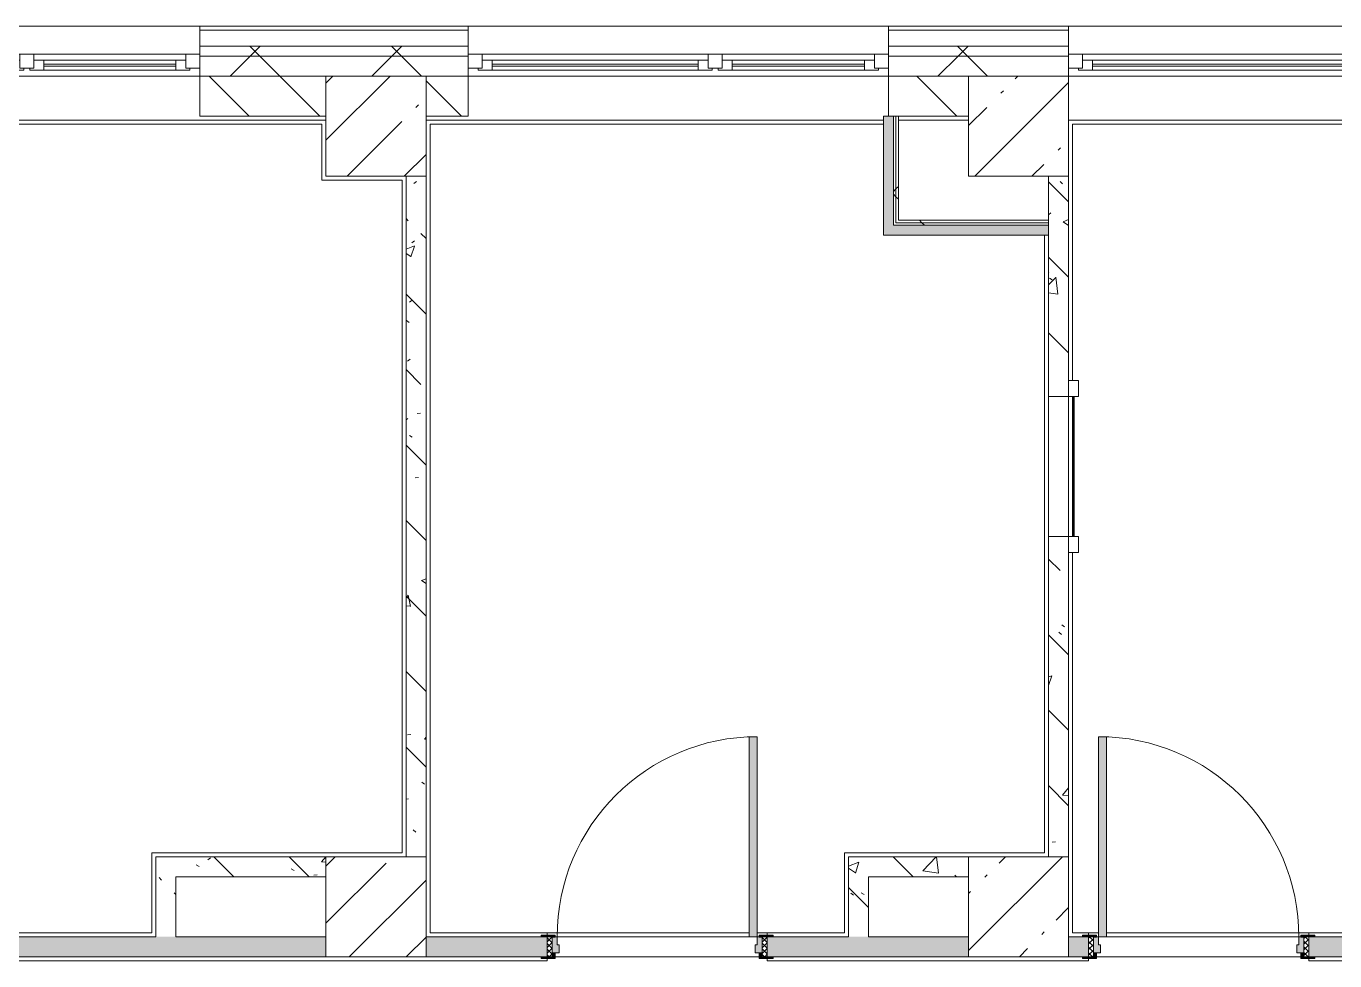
# Model space of a CAD drawing. Header units: millimetres. Extents: x -4060 to 187734, y -8553 to 29000.
# Drawn here: x 132766 to 139304, y 22680 to 27350 of the extents above; entities that cross this region are included whole.
import ezdxf

# ---------------------------------------------------------------- set-up
doc = ezdxf.new("R2010")
doc.units = ezdxf.units.MM
for name, color, linetype, lineweight, true_color in [('A-DOOR-2', 7, 'Continuous', 5, 0xaaaaaa), ('A-DOOR-3', 7, 'Continuous', 5, 0xe2e2e2), ('A-DOOR-FRAM-2', 7, 'Continuous', 5, 0xe2e2e2), ('A-DOOR-FRAM-3', 7, 'Continuous', 5, 0xaaaaaa), ('A-FLOR-1', 7, 'Continuous', 5, 0xaaaaaa), ('I-WALL-21', 7, 'Continuous', 9, 0xe7e7e7), ('I-WALL-24', 7, 'Continuous', 5, 0x787878)]:
    doc.layers.add(name, color=color, linetype=linetype, lineweight=lineweight, true_color=true_color)
for name, color, linetype, lineweight in [('A-GLAZ-2', 7, 'Continuous', 5), ('A-WALL', 7, 'Continuous', 9), ('A-WALL-9', 7, 'Continuous', 5), ('I-WALL-22', 7, 'Continuous', 5), ('S-COLS-2', 7, 'Continuous', 5)]:
    doc.layers.add(name, color=color, linetype=linetype, lineweight=lineweight)
pattern_1 = [(45, (60723.74, 0), (-285.1231, 285.1231), []), (45, (61008.87, 0), (-285.1231, 285.1231), [504.031, -100.806, 16.764, -84.042])]
pattern_2 = [(135, (60723.74, 0), (-377.1708, -377.1708), [533.4, -88.9, 17.78, -88.9]), (135, (60723.74, 376.94), (-377.1708, -377.1708), []), (50, (60723.74, 0), (637.6445, -55.7866), [66.675, -733.425]), (355, (60723.74, 0), (-123.3494, 668.699), [53.34, -586.74]), (100.451, (60776.9, -4.65), (514.299, 612.908), [56.665, -623.315]), (46.184, (60723.74, 177.8), (948.7764, -147.15), [100.012, -1100.137]), (96.636, (60802.8, 165.5), (830.909, 865.997), [84.998, -934.973]), (351.184, (60723.7, 177.8), (830.918, 865.988), [80.01, -880.11]), (21, (60812.64, 133.35), (530.6506, -357.9283), [66.675, -733.425]), (326, (60812.64, 133.35), (216.308, 644.6585), [53.34, -586.74]), (71.451, (60856.86, 103.5), (746.9596, 286.7243), [56.665, -623.315]), (37.5, (60723.74, 0), (10.81053, 295.9426), [16.764, -562.864, 16.764, -578.866, -588.962]), (37.5, (60723.74, 0), (10.81053, 295.9426), [-1175.258, 16.764, -572.198]), (7.5, (60723.74, 0), (233.8692, 350.6318), [16.764, -322.834, 16.764, -549.529, -224.472]), (7.5, (60723.74, 0), (233.8692, 350.6318), [-905.891, 16.764, -207.708]), (327.5, (60525.5, 0), (474.5678, -20.0513), [16.764, -205.486, 16.764, -676.656, -920.115]), (327.5, (60525.5, 0), (474.5678, -20.0513), [-915.67, 16.764, -903.351]), (317.5, (60436.6, 0), (518.4522, 88.9934), [16.764, -272.161, 16.764, -443.738, -653.415]), (317.5, (60436.6, 0), (518.4522, 88.9934), [-749.427, 16.764, -636.651])]
pattern_3 = [(135, (1751.41, 114.685), (-14.14214, -14.14214), []), (225, (1751.41, 114.685), (14.14214, -14.14214), [])]
pattern_4 = [(45, (-371.384, 114.685), (-14.1421, 14.1421), []), (135, (-371.384, 114.685), (-14.1421, -14.1421), [])]
pattern_5 = [(45, (60723.74, 0), (-353.5534, 353.5534), []), (135, (60723.74, 0), (-353.5534, -353.5534), [])]
pattern_6 = [(45, (60723.74, 0), (-530.33, 530.33), []), (135, (60723.74, 0), (-530.33, -530.33), [])]

# ---------------------------------------------------------------- blocks, each defined once
blk = doc.blocks.new('110_Дверь_СКБ_1Ст_Внутренняя1 - Д-11п 1100x2100h_кладовые _все__ коридор _между помещениями блока столовой__ моечные _все_ 2-32102277-1_5_1_птичка')
at = {"layer": 'A-DOOR-2'}
h = blk.add_hatch(dxfattribs=at)
h.set_pattern_fill('FP_150', color=256, style=0, pattern_type=2)
h.set_pattern_definition(pattern_3)
h.paths.add_polyline_path([(537.5, -50), (562.5, -50), (562.5, 50), (537.5, 50)])
at = {"layer": 'A-DOOR-3'}
h = blk.add_hatch(color=256, dxfattribs=at)
h.paths.add_polyline_path([(-477.5, -30), (-477.5, 10), (-487.5, 10), (-487.5, 50), (-512.5, 50), (-512.5, -30), (-487.5, -30)])
h.paths.add_polyline_path([(537.5, -30), (537.5, 50), (512.5, 50), (512.5, 10), (502.5, 10), (502.5, -30), (512.5, -30)])
at = {"layer": 'A-DOOR-FRAM-2'}
for points in [[(-447.5, 50), (-447.5, 1050), (-487.5, 1050), (-487.5, 50)], [(-567.5, 50), (-497.5, 50), (-497.5, 58), (-567.5, 58)], [(562.5, 50), (592.5, 50), (592.5, 58), (522.5, 58), (522.5, 50), (542.6, 50)], [(-567.5, -58), (-497.5, -58), (-497.5, -50), (-567.5, -50)], [(-497.5, -50), (-497.5, -30), (-512.5, -30), (-512.5, -50)], [(537.5, -50), (537.5, -30), (522.5, -30), (522.5, -50)], [(560.5, -58), (592.5, -58), (592.5, -50), (522.5, -51.4), (522.5, -58)]]:
    blk.add_hatch(color=256, dxfattribs=at).paths.add_polyline_path(points)
at = {"layer": 'A-DOOR-FRAM-3'}
h = blk.add_hatch(dxfattribs=at)
h.set_pattern_fill('FP_151', color=256, style=0, pattern_type=2)
h.set_pattern_definition(pattern_4)
h.paths.add_polyline_path([(-537.5, -50), (-512.5, -50), (-512.5, 50), (-537.5, 50)])
at = {"layer": 'A-DOOR-2'}
for p, q in [((-487.5, 1050), (-487.5, 50)), ((-447.5, 1050), (-487.5, 1050)), ((-447.5, 50), (-447.5, 1050)), ((-487.5, 50), (-447.5, 50))]:
    blk.add_line(p, q, dxfattribs=at)
blk.add_arc((-487.5, 50), 1000, 360, 90, dxfattribs=at)
at = {"layer": 'A-DOOR-FRAM-3'}
for p, q in [((-497.5, 58), (-567.5, 58)), ((-567.5, 58), (-567.5, 50)), ((-567.5, 50), (-497.5, 50)), ((-512.5, 50), (-537.5, 50)), ((-537.5, 50), (-537.5, -50)), ((-487.5, 50), (-512.5, 50)), ((-512.5, 50), (-512.5, -30)), ((-512.5, -50), (-512.5, 50)), ((-497.5, 50), (-512.5, 50)), ((-512.5, 50), (-512.5, 49)), ((-512.5, 49), (-497.5, 49)), ((-497.5, 50), (-497.5, 58)), ((-497.5, 49), (-497.5, 50)), ((-487.5, 10), (-487.5, 50)), ((-477.5, 10), (-487.5, 10)), ((-477.5, -30), (-477.5, 10)), ((512.5, 10), (502.5, 10)), ((502.5, 10), (502.5, -30)), ((512.5, 50), (512.5, 10)), ((537.5, 50), (512.5, 50)), ((592.5, 58), (522.5, 58)), ((522.5, 58), (522.5, 50)), ((537.5, 50), (522.5, 50)), ((522.5, 50), (522.5, 49)), ((522.5, 50), (592.5, 50)), ((522.5, 49), (537.5, 49)), ((537.5, -30), (537.5, 50)), ((562.5, 50), (537.5, 50)), ((537.5, 50), (537.5, -50)), ((537.5, 49), (537.5, 50)), ((562.5, -50), (562.5, 50)), ((592.5, 50), (592.5, 58)), ((-497.5, -50), (-567.5, -50)), ((-567.5, -50), (-567.5, -58)), ((-567.5, -58), (-497.5, -58)), ((-537.5, -50), (-512.5, -50)), ((-512.5, -30), (-477.5, -30)), ((-497.5, -30), (-512.5, -30)), ((-512.5, -30), (-512.5, -50)), ((-512.5, -50), (-497.5, -50)), ((-497.5, -50), (-497.5, -30)), ((-497.5, -58), (-497.5, -50)), ((502.5, -30), (537.5, -30)), ((537.5, -30), (522.5, -30)), ((522.5, -30), (522.5, -50)), ((522.5, -50), (537.5, -50)), ((592.5, -50), (522.5, -50)), ((522.5, -50), (522.5, -58)), ((522.5, -58), (592.5, -58)), ((537.5, -50), (537.5, -30)), ((537.5, -50), (562.5, -50)), ((592.5, -58), (592.5, -50))]:
    blk.add_line(p, q, dxfattribs=at)
blk = doc.blocks.new('110_Дверь_СКБ_1Ст_Внутренняя1 - Д-11 1100x2100h_кладовые _все__ коридор _между помещениями блока столовой__ моечные _все_-32089444-1_5_1_птичка')
at = {"layer": 'A-DOOR-2'}
h = blk.add_hatch(dxfattribs=at)
h.set_pattern_fill('FP_150', color=256, style=0, pattern_type=2)
h.set_pattern_definition(pattern_3)
h.paths.add_polyline_path([(562.5, -50), (562.5, 50), (537.5, 50), (537.5, -50)])
at = {"layer": 'A-DOOR-3'}
h = blk.add_hatch(color=256, dxfattribs=at)
h.paths.add_polyline_path([(502.5, -30), (537.5, -30), (537.5, 50), (512.5, 50), (512.5, 10), (502.5, 10), (502.5, -6)])
h.paths.add_polyline_path([(-477.5, -30), (-477.5, 10), (-487.5, 10), (-487.5, 50), (-512.5, 50), (-512.5, -30), (-487.5, -30)])
at = {"layer": 'A-DOOR-FRAM-2'}
for points in [[(512.5, 50), (512.5, 1050), (472.5, 1050), (472.5, 50)], [(-512.5, 50), (-497.5, 50), (-497.5, 58), (-567.5, 58), (-567.5, 50), (-537.5, 50)], [(592.5, 50), (592.5, 58), (522.5, 58), (522.5, 50), (562.5, 50)], [(-567.5, -58), (-497.5, -58), (-497.5, -50), (-567.5, -50)], [(-497.5, -50), (-497.5, -30), (-512.5, -30), (-512.5, -50)], [(522.5, -50), (537.5, -50), (537.5, -30), (522.5, -30)], [(592.5, -58), (592.5, -50), (522.5, -50), (522.5, -58), (562.5, -58)]]:
    blk.add_hatch(color=256, dxfattribs=at).paths.add_polyline_path(points)
at = {"layer": 'A-DOOR-FRAM-3'}
h = blk.add_hatch(dxfattribs=at)
h.set_pattern_fill('FP_151', color=256, style=0, pattern_type=2)
h.set_pattern_definition(pattern_4)
h.paths.add_polyline_path([(-537.5, -50), (-512.5, -50), (-512.5, 50), (-537.5, 50)])
at = {"layer": 'A-DOOR-2'}
for p, q in [((512.5, 1050), (472.5, 1050)), ((472.5, 1050), (472.5, 50)), ((512.5, 50), (512.5, 1050)), ((472.5, 50), (512.5, 50))]:
    blk.add_line(p, q, dxfattribs=at)
blk.add_arc((512.5, 50), 1000, 90, 180, dxfattribs=at)
at = {"layer": 'A-DOOR-FRAM-3'}
for p, q in [((-497.5, 58), (-567.5, 58)), ((-567.5, 58), (-567.5, 50)), ((-567.5, 50), (-497.5, 50)), ((-512.5, 50), (-537.5, 50)), ((-537.5, 50), (-537.5, -50)), ((-487.5, 50), (-512.5, 50)), ((-512.5, 50), (-512.5, -30)), ((-512.5, -50), (-512.5, 50)), ((-497.5, 50), (-512.5, 50)), ((-512.5, 50), (-512.5, 49)), ((-512.5, 49), (-497.5, 49)), ((-497.5, 50), (-497.5, 58)), ((-497.5, 49), (-497.5, 50)), ((-487.5, 10), (-487.5, 50)), ((-477.5, 10), (-487.5, 10)), ((-477.5, -30), (-477.5, 10)), ((512.5, 10), (502.5, 10)), ((502.5, 10), (502.5, -30)), ((512.5, 50), (512.5, 10)), ((537.5, 50), (512.5, 50)), ((592.5, 58), (522.5, 58)), ((522.5, 58), (522.5, 50)), ((537.5, 50), (522.5, 50)), ((522.5, 50), (522.5, 49)), ((522.5, 50), (592.5, 50)), ((522.5, 49), (537.5, 49)), ((537.5, -30), (537.5, 50)), ((562.5, 50), (537.5, 50)), ((537.5, 50), (537.5, -50)), ((537.5, 49), (537.5, 50)), ((562.5, -50), (562.5, 50)), ((592.5, 50), (592.5, 58)), ((-497.5, -50), (-567.5, -50)), ((-567.5, -50), (-567.5, -58)), ((-567.5, -58), (-497.5, -58)), ((-537.5, -50), (-512.5, -50)), ((-512.5, -30), (-477.5, -30)), ((-497.5, -30), (-512.5, -30)), ((-512.5, -30), (-512.5, -50)), ((-512.5, -50), (-497.5, -50)), ((-497.5, -50), (-497.5, -30)), ((-497.5, -58), (-497.5, -50)), ((502.5, -30), (537.5, -30)), ((537.5, -30), (522.5, -30)), ((522.5, -30), (522.5, -50)), ((522.5, -50), (537.5, -50)), ((592.5, -50), (522.5, -50)), ((522.5, -50), (522.5, -58)), ((522.5, -58), (592.5, -58)), ((537.5, -50), (537.5, -30)), ((537.5, -50), (562.5, -50)), ((592.5, -58), (592.5, -50))]:
    blk.add_line(p, q, dxfattribs=at)
blk = doc.blocks.new('BSC_Колонна _Прямоугольная - 500х500-V123-1_5_1_птичка')
at = {"layer": 'S-COLS-2'}
h = blk.add_hatch(dxfattribs=at)
h.set_pattern_fill('FP_166', color=256, style=0, pattern_type=2)
h.set_pattern_definition([(45, (-77000, -22950), (-285.1231, 285.1231), []), (45, (-76714.88, -22950), (-285.1231, 285.1231), [504.031, -100.806, 16.764, -84.042])])
h.paths.add_polyline_path([(250, -250), (250, 250), (-250, 250), (-250, -250), (130, -250)])
for p, q in [((250, 250), (-250, 250)), ((-250, 250), (-250, -250)), ((250, -250), (250, 250)), ((-250, -250), (250, -250))]:
    blk.add_line(p, q, dxfattribs=at)
blk = doc.blocks.new('BSC_Колонна _Прямоугольная - 500х500-V124-1_5_1_птичка')
at = {"layer": 'S-COLS-2'}
h = blk.add_hatch(dxfattribs=at)
h.set_pattern_fill('FP_167', color=256, style=0, pattern_type=2)
h.set_pattern_definition([(45, (-73790, -22950), (-285.1231, 285.1231), []), (45, (-73504.88, -22950), (-285.1231, 285.1231), [504.031, -100.806, 16.764, -84.042])])
h.paths.add_polyline_path([(130, -250), (250, -250), (250, 250), (-250, 250), (-250, -250)])
for p, q in [((250, 250), (-250, 250)), ((-250, 250), (-250, -250)), ((250, -250), (250, 250)), ((-250, -250), (250, -250))]:
    blk.add_line(p, q, dxfattribs=at)
blk = doc.blocks.new('120_Окно_СКБ_2Ст - 120_Окно_СКБ_2Ст 2100х2400 _мал створка справа_-19092174-1_5_1_птичка')
at = {"layer": 'A-GLAZ-2'}
for p, q in [((-1050, -75), (-1050, -5)), ((-1050, -5), (-980, -5)), ((1050, -5), (-1050, -5)), ((-980, -5), (-980, -75)), ((150, -35), (-980, -35)), ((-980, -35), (-980, -75)), ((-930, -85), (-930, -35)), ((-930, -55), (100, -55)), ((100, -65), (-930, -65)), ((100, -85), (100, -35)), ((150, -75), (150, -5)), ((150, -5), (220, -5)), ((150, -75), (150, -35)), ((220, -5), (220, -75)), ((980, -35), (220, -35)), ((220, -35), (220, -75)), ((270, -85), (270, -35)), ((270, -55), (930, -55)), ((930, -65), (270, -65)), ((930, -85), (930, -35)), ((980, -75), (980, -5)), ((980, -5), (1050, -5)), ((980, -75), (980, -35)), ((1050, -5), (1050, -75)), ((-980, -75), (-1050, -75)), ((-1050, -75), (-1000, -75)), ((-980, -75), (-1000, -75)), ((-1000, -75), (-1000, -85)), ((-1000, -85), (170, -85)), ((170, -85), (-1000, -85)), ((220, -75), (150, -75)), ((170, -75), (150, -75)), ((170, -75), (200, -75)), ((170, -85), (170, -75)), ((220, -75), (200, -75)), ((200, -75), (200, -85)), ((200, -85), (1000, -85)), ((1000, -85), (200, -85)), ((1050, -75), (980, -75)), ((1000, -75), (980, -75)), ((1000, -75), (1050, -75)), ((1000, -85), (1000, -75))]:
    blk.add_line(p, q, dxfattribs=at)
blk = doc.blocks.new('120_Окно_СКБ_2Ст - 120_Окно_СКБ_2Ст 3100х2500 _мал_створка слева_ 2-19089248-1_5_1_птичка')
at = {"layer": 'A-GLAZ-2'}
for p, q in [((-1550, -75), (-1550, -5)), ((-1550, -5), (-1480, -5)), ((1550, -5), (-1550, -5)), ((-1480, -5), (-1480, -75)), ((650, -35), (-1480, -35)), ((-1480, -35), (-1480, -75)), ((-1430, -85), (-1430, -35)), ((-1430, -55), (600, -55)), ((600, -65), (-1430, -65)), ((600, -85), (600, -35)), ((650, -75), (650, -5)), ((650, -5), (720, -5)), ((650, -75), (650, -35)), ((720, -5), (720, -75)), ((1480, -35), (720, -35)), ((720, -35), (720, -75)), ((770, -85), (770, -35)), ((770, -55), (1430, -55)), ((1430, -65), (770, -65)), ((1430, -85), (1430, -35)), ((1480, -75), (1480, -5)), ((1480, -5), (1550, -5)), ((1480, -75), (1480, -35)), ((1550, -5), (1550, -75)), ((-1480, -75), (-1550, -75)), ((-1550, -75), (-1500, -75)), ((-1480, -75), (-1500, -75)), ((-1500, -75), (-1500, -85)), ((-1500, -85), (670, -85)), ((670, -85), (-1500, -85)), ((720, -75), (650, -75)), ((670, -75), (650, -75)), ((670, -75), (700, -75)), ((670, -85), (670, -75)), ((720, -75), (700, -75)), ((700, -75), (700, -85)), ((700, -85), (1500, -85)), ((1500, -85), (700, -85)), ((1550, -75), (1480, -75)), ((1500, -75), (1480, -75)), ((1500, -75), (1550, -75)), ((1500, -85), (1500, -75))]:
    blk.add_line(p, q, dxfattribs=at)
blk = doc.blocks.new('Штора противопожарная_Рен - ШТ_700х700-V183-1_5_1_птичка')
at = {"layer": 'A-DOOR-2'}
for p, q in [((-430, 100), (-350, 100)), ((-430, 50), (-430, 100)), ((-350, 100), (-350, 50)), ((-350, 77.5), (350, 77.5)), ((-350, 72.5), (-350, 77.5)), ((350, 72.5), (-350, 72.5)), ((350, 100), (430, 100)), ((350, 50), (350, 100)), ((350, 77.5), (350, 72.5)), ((430, 100), (430, 50)), ((-350, 50), (-430, 50)), ((430, 50), (350, 50))]:
    blk.add_line(p, q, dxfattribs=at)

msp = doc.modelspace()

# ---------------------------------------------------------------- hatches: boundary and pattern name
at = {"layer": 'A-WALL-9'}
h = msp.add_hatch(dxfattribs=at)
h.set_pattern_fill('FP_140', color=256, style=0, pattern_type=2)
h.set_pattern_definition(pattern_5)
h.paths.add_polyline_path([(144148.8, 27200), (145693.7, 27200), (145693.7, 27250), (141073.7, 27250), (141073.7, 27200), (143948.8, 27200)])
h.paths.add_polyline_path([(131533.7, 27200), (131533.7, 27250), (128933.7, 27250), (128933.7, 27200), (131033.7, 27200)])
h.paths.add_polyline_path([(127483.7, 27200), (127833.7, 27200), (127833.7, 27250), (126883.7, 27250), (126883.7, 27200)])
h.paths.add_polyline_path([(133633.7, 27200), (134973.7, 27200), (134973.7, 27250), (133633.7, 27250), (133633.7, 27210)])
h.paths.add_polyline_path([(137973.7, 27200), (137973.7, 27250), (137073.7, 27250), (137073.7, 27200), (137473.7, 27200)])
h.paths.add_polyline_path([(118428.7, 27200), (118428.7, 27250), (117583.7, 27250), (117583.7, 27200)])
h.paths.add_polyline_path([(121015.9, 27200), (121783.7, 27200), (121783.7, 27250), (120728.7, 27250), (120728.7, 27200)])
h.paths.add_polyline_path([(109483.7, 27200), (109483.7, 27250), (108383.7, 27250), (108383.7, 27200), (108883.7, 27200)])
h.paths.add_polyline_path([(115483.7, 27200), (115483.7, 27250), (114583.7, 27250), (114583.7, 27200), (115439, 27200)])
h.paths.add_polyline_path([(112483.7, 27200), (112483.7, 27250), (111583.7, 27250), (111583.7, 27200)])
h.paths.add_polyline_path([(105283.7, 27200), (105283.7, 27250), (102883.7, 27250), (102883.7, 27200), (104285.3, 27200)])
h = msp.add_hatch(dxfattribs=at)
h.set_pattern_fill('FP_140', color=256, style=0, pattern_type=2)
h.set_pattern_definition(pattern_5)
h.paths.add_polyline_path([(103483.7, 27100), (105283.7, 27100), (105283.7, 27200), (102883.7, 27200), (102883.7, 27100)])
h.paths.add_polyline_path([(121483.7, 27100), (121783.7, 27100), (121783.7, 27200), (120728.7, 27200), (120728.7, 27100), (121015.9, 27100)])
h.paths.add_polyline_path([(144823.7, 27100), (145693.7, 27100), (145689.2, 27200), (141073.7, 27198.1), (141073.7, 27100), (144148.8, 27100)])
h.paths.add_polyline_path([(112123.7, 27100), (112483.7, 27100), (112483.7, 27200), (111583.7, 27200), (111583.7, 27100)])
h.paths.add_polyline_path([(114583.7, 27100), (115483.7, 27100), (115483.7, 27200), (114583.7, 27200), (114583.7, 27140)])
h.paths.add_polyline_path([(108583.7, 27100), (109483.7, 27100), (109483.7, 27200), (108383.7, 27200), (108383.7, 27100)])
h.paths.add_polyline_path([(127801.7, 27100), (127801.7, 27102), (127801.7, 27110), (127833.7, 27110), (127833.7, 27200), (126883.7, 27200), (126883.7, 27100), (127783.7, 27100)])
h.paths.add_polyline_path([(118428.7, 27100), (118428.7, 27200), (117583.7, 27200), (117583.7, 27100), (118073.7, 27100)])
h.paths.add_polyline_path([(137473.7, 27100), (137973.7, 27100), (137973.7, 27200), (137073.7, 27200), (137073.7, 27100)])
h.paths.add_polyline_path([(128965.7, 27100), (131533.7, 27100), (131533.7, 27200), (128933.7, 27200), (128933.7, 27110), (128965.7, 27110), (128965.7, 27102), (128933.7, 27100)])
h.paths.add_polyline_path([(134263.7, 27100), (134973.7, 27100), (134973.7, 27200), (133633.7, 27200), (133633.7, 27100)])
h = msp.add_hatch(dxfattribs=at)
h.set_pattern_fill('FP_122', color=256, style=0, pattern_type=2)
h.set_pattern_definition([(135, (60723.74, 0), (-176.7767, -176.7767), [])])
h.paths.add_polyline_path([(118073.7, 26900), (118428.7, 26900), (118428.7, 27100), (117583.7, 27100), (117583.7, 26900)])
h.paths.add_polyline_path([(103483.7, 26900), (105283.7, 26900), (105283.7, 27100), (103483.7, 27100), (103483.7, 27061.4)])
h.paths.add_polyline_path([(111721.1, 26900), (112483.7, 26900), (112483.7, 27100), (111583.7, 27100), (111583.7, 26900)])
h.paths.add_polyline_path([(114583.7, 26900), (114883.7, 26900), (114883.7, 27100), (114583.7, 27100), (114583.7, 26969.4)])
h.paths.add_polyline_path([(141373.7, 26900), (141373.7, 27100), (141073.7, 27100), (141073.7, 26900)])
h.paths.add_polyline_path([(121483.7, 26900), (121783.7, 26900), (121783.7, 27100), (121483.7, 27100), (121483.7, 26953.9)])
h.paths.add_polyline_path([(137473.7, 26900), (137473.7, 27100), (137073.7, 27100), (137073.7, 26900), (137151.9, 26900)])
h.paths.add_polyline_path([(127783.7, 26900), (127783.7, 27100), (127483.7, 27100), (127483.7, 26900)])
h.paths.add_polyline_path([(120728.7, 26900), (120883.7, 26900), (120883.7, 27100), (120728.7, 27100), (120728.7, 26936.5)])
h.paths.add_polyline_path([(128929.7, 26900), (131033.7, 26900), (131033.7, 27100), (128929.7, 27100), (128929.7, 27091.3)])
h.paths.add_polyline_path([(134973.7, 26900), (134973.7, 27100), (134763.7, 27100), (134763.7, 26900)])
h.paths.add_polyline_path([(134263.7, 26900), (134263.7, 27100), (133633.7, 27100), (133633.7, 26900)])
h.paths.add_polyline_path([(108383.7, 26900), (108883.7, 26900), (108883.7, 27100), (108383.7, 27100), (108383.7, 27079.6)])
at = {"layer": 'I-WALL-21'}
for points in [[(137053.7, 26355), (137098.7, 26355), (137098.7, 26900), (137048.7, 26900), (137048.7, 26355)], [(137853.7, 26305), (137873.7, 26305), (137873.7, 26355), (137048.7, 26355), (137053.7, 26305), (137746.4, 26305)]]:
    msp.add_hatch(color=256, dxfattribs=at).paths.add_polyline_path(points)
at = {"layer": 'I-WALL-22'}
h = msp.add_hatch(dxfattribs=at)
h.set_pattern_fill('FP_218', color=256, style=0, pattern_type=2)
h.set_pattern_definition(pattern_6)
h.paths.add_polyline_path([(137111.2, 26367.5), (137111.2, 26900), (137098.7, 26900), (137098.7, 26367.5)])
h = msp.add_hatch(dxfattribs=at)
h.set_pattern_fill('FP_218', color=256, style=0, pattern_type=2)
h.set_pattern_definition(pattern_6)
h.paths.add_polyline_path([(137123.7, 26380), (137123.7, 26900), (137111.2, 26900), (137111.2, 26380)])
h = msp.add_hatch(dxfattribs=at)
h.set_pattern_fill('FP_218', color=256, style=0, pattern_type=2)
h.set_pattern_definition(pattern_6)
h.paths.add_polyline_path([(137853.7, 26355), (137873.7, 26355), (137873.7, 26367.5), (137098.7, 26367.5), (137098.7, 26355), (137746.4, 26355)])
h = msp.add_hatch(dxfattribs=at)
h.set_pattern_fill('FP_218', color=256, style=0, pattern_type=2)
h.set_pattern_definition(pattern_6)
h.paths.add_polyline_path([(137746.4, 26367.5), (137873.7, 26367.5), (137873.7, 26380), (137111.2, 26380), (137111.2, 26367.5), (137473.7, 26367.5)])
at = {"layer": 'I-WALL-24'}
h = msp.add_hatch(dxfattribs=at)
h.set_pattern_fill('FP_147', color=256, style=0, pattern_type=2)
h.set_pattern_definition(pattern_2)
h.paths.add_polyline_path([(134663.7, 23200), (134763.7, 23200), (134763.7, 26600), (134663.7, 26600), (134663.7, 23220)])
h = msp.add_hatch(dxfattribs=at)
h.set_pattern_fill('FP_147', color=256, style=0, pattern_type=2)
h.set_pattern_definition(pattern_2)
h.paths.add_polyline_path([(137973.7, 23200), (137973.7, 24800), (137873.7, 24800), (137873.7, 23200), (137953.7, 23200)])
h.paths.add_polyline_path([(137973.7, 25500), (137973.7, 26600), (137873.7, 26600), (137873.7, 25500)])
h = msp.add_hatch(dxfattribs=at)
h.set_pattern_fill('FP_147', color=256, style=0, pattern_type=2)
h.set_pattern_definition(pattern_2)
h.paths.add_polyline_path([(133513.7, 23100), (134263.7, 23100), (134263.7, 23200), (133413.7, 23200), (133413.7, 23100)])
h = msp.add_hatch(dxfattribs=at)
h.set_pattern_fill('FP_147', color=256, style=0, pattern_type=2)
h.set_pattern_definition(pattern_2)
h.paths.add_polyline_path([(137473.7, 23100), (137473.7, 23200), (136873.7, 23200), (136873.7, 23100), (137273.7, 23100)])
h = msp.add_hatch(dxfattribs=at)
h.set_pattern_fill('FP_147', color=256, style=0, pattern_type=2)
h.set_pattern_definition(pattern_2)
h.paths.add_polyline_path([(133413.7, 22800), (133513.7, 22800), (133513.7, 23100), (133413.7, 23100), (133413.7, 22820)])
h = msp.add_hatch(dxfattribs=at)
h.set_pattern_fill('FP_147', color=256, style=0, pattern_type=2)
h.set_pattern_definition(pattern_2)
h.paths.add_polyline_path([(136892.6, 22800), (136973.7, 22800), (136973.7, 23100), (136873.7, 23100), (136873.7, 22800)])
h = msp.add_hatch(dxfattribs=at)
h.set_pattern_fill('FP_147', color=256, style=0, pattern_type=2)
h.set_pattern_definition(pattern_2)
h.paths.add_polyline_path([(137973.7, 22700), (138073.7, 22700), (138073.7, 22800), (137973.7, 22800), (137973.7, 22709.1)])
h.paths.add_polyline_path([(136892.6, 22700), (137473.7, 22700), (137473.7, 22800), (136468.6, 22800), (136468.6, 22700), (136853.7, 22700)])
h.paths.add_polyline_path([(139423.6, 22700), (141373.7, 22700), (141373.7, 22800), (139173.7, 22800), (139173.7, 22700), (139203.7, 22700)])
h.paths.add_polyline_path([(142923.7, 22700), (143153.7, 22700), (143153.7, 22800), (142953.7, 22798), (142953.7, 22790), (142923.7, 22790), (142923.7, 22710), (142953.7, 22710), (142953.7, 22702), (142923.7, 22702)])
h.paths.add_polyline_path([(141953, 22700), (141943.7, 22702), (141943.7, 22710), (141973.7, 22710), (141973.7, 22790), (141943.7, 22790), (141943.7, 22798), (141873.7, 22796.4), (141873.7, 22700), (141943.7, 22700)])
h.paths.add_polyline_path([(130963.7, 22700), (131033.7, 22704), (131033.7, 22800), (130933.7, 22800), (130933.7, 22700)])
h.paths.add_polyline_path([(129833.7, 22700), (129833.7, 22800), (129033.7, 22800), (129033.7, 22700), (129808.7, 22700)])
h.paths.add_polyline_path([(134763.7, 22700), (135368.6, 22700), (135368.6, 22800), (134763.7, 22800), (134763.7, 22730.9)])
h.paths.add_polyline_path([(133393.7, 22700), (134263.7, 22700), (134263.7, 22800), (131533.7, 22800), (131533.7, 22700), (132169.6, 22700)])
at = {"layer": 'S-COLS-2'}
h = msp.add_hatch(dxfattribs=at)
h.set_pattern_fill('FP_121', color=256, style=0, pattern_type=2)
h.set_pattern_definition(pattern_1)
h.paths.add_polyline_path([(134663.7, 26600), (134763.7, 26600), (134763.7, 27100), (134263.7, 27100), (134263.7, 26600), (134643.7, 26600)])
h = msp.add_hatch(dxfattribs=at)
h.set_pattern_fill('FP_121', color=256, style=0, pattern_type=2)
h.set_pattern_definition(pattern_1)
h.paths.add_polyline_path([(137473.7, 26600), (137973.7, 26600), (137973.7, 27100), (137473.7, 27100), (137473.7, 26860)])

# ---------------------------------------------------------------- linework, layer by layer
at = {"layer": 'A-FLOR-1'}
for p, q in [((134243.7, 26860), (131553.7, 26860)), ((134243.7, 26580), (134243.7, 26860)), ((137048.7, 26860), (134783.7, 26860)), ((134783.7, 26860), (134783.7, 22820)), ((141353.7, 26860), (137993.7, 26860)), ((137993.7, 26860), (137993.7, 25580)), ((134643.7, 26580), (134243.7, 26580)), ((134643.7, 23220), (134643.7, 26580)), ((137853.7, 23220), (137853.7, 26305)), ((137993.7, 25500), (137993.7, 24800)), ((137993.7, 24720), (137993.7, 22820)), ((133393.7, 23220), (134643.7, 23220)), ((133393.7, 22820), (133393.7, 23220)), ((136853.7, 22820), (136853.7, 23220)), ((136853.7, 23220), (137853.7, 23220)), ((131903.7, 22820), (133393.7, 22820)), ((134783.7, 22820), (136378.6, 22820)), ((135368.6, 22820), (135368.6, 22808)), ((136418.6, 22820), (136853.7, 22820)), ((136468.6, 22808), (136468.6, 22820)), ((137993.7, 22820), (138123.7, 22820)), ((138073.7, 22820), (138073.7, 22808)), ((138163.7, 22820), (141353.7, 22820)), ((139173.7, 22808), (139173.7, 22820)), ((135368.6, 22692), (135368.6, 22680)), ((136468.6, 22680), (136468.6, 22692)), ((138073.7, 22692), (138073.7, 22680)), ((139173.7, 22680), (139173.7, 22692)), ((135368.6, 22680), (130933.7, 22680)), ((138073.7, 22680), (136468.6, 22680)), ((141973.7, 22680), (139173.7, 22680))]:
    msp.add_line(p, q, dxfattribs=at)
at = {"layer": 'A-WALL'}
for p, q in [((134973.7, 27330), (133633.7, 27330)), ((137973.7, 27330), (137073.7, 27330)), ((134973.7, 27250), (133633.7, 27250)), ((134973.7, 27200), (133633.7, 27200)), ((137973.7, 27250), (137073.7, 27250)), ((137973.7, 27200), (137073.7, 27200)), ((134263.7, 27100), (133633.7, 27100)), ((133633.7, 27100), (134263.7, 27100)), ((134973.7, 27100), (134763.7, 27100)), ((134763.7, 27100), (134973.7, 27100)), ((137473.7, 27100), (137073.7, 27100)), ((137073.7, 27100), (137473.7, 27100)), ((137098.7, 26900), (137098.7, 26355)), ((137111.2, 26900), (137111.2, 26367.5)), ((137098.7, 26355), (137873.7, 26355)), ((137111.2, 26367.5), (137873.7, 26367.5))]:
    msp.add_line(p, q, dxfattribs=at)
at = {"layer": 'A-WALL-9'}
for p, q in [((137073.7, 27350), (128933.7, 27350)), ((133633.7, 27350), (133633.7, 27100)), ((134973.7, 27100), (134973.7, 27350)), ((137073.7, 27350), (137073.7, 27100)), ((145693.7, 27350), (137073.7, 27350)), ((137973.7, 27100), (137973.7, 27350)), ((133633.7, 27100), (131033.7, 27100)), ((133633.7, 27100), (133633.7, 26900)), ((134263.7, 26900), (134263.7, 27100)), ((134263.7, 27100), (134763.7, 27100)), ((134763.7, 27100), (134763.7, 26900)), ((134973.7, 26900), (134973.7, 27100)), ((137073.7, 27100), (134973.7, 27100)), ((137073.7, 27100), (137073.7, 26900)), ((137473.7, 26900), (137473.7, 27100)), ((141073.7, 27100), (137473.7, 27100)), ((133633.7, 26900), (134263.7, 26900)), ((134763.7, 26900), (134973.7, 26900)), ((137123.7, 26900), (137473.7, 26900))]:
    msp.add_line(p, q, dxfattribs=at)
at = {"layer": 'I-WALL-22'}
for p, q in [((131533.7, 27100), (133633.7, 27100)), ((134973.7, 27100), (137073.7, 27100)), ((137973.7, 27100), (141073.7, 27100)), ((134263.7, 26880), (131533.7, 26880)), ((137048.7, 26880), (134763.7, 26880)), ((137123.7, 26900), (137048.7, 26900)), ((137048.7, 26900), (137048.7, 26305)), ((137123.7, 26380), (137123.7, 26900)), ((137473.7, 26880), (137123.7, 26880)), ((141373.7, 26880), (137973.7, 26880)), ((134663.7, 26600), (134663.7, 23200)), ((134763.7, 26600), (134663.7, 26600)), ((134763.7, 23200), (134763.7, 26600)), ((137873.7, 26600), (137873.7, 23200)), ((137973.7, 26600), (137873.7, 26600)), ((137973.7, 25580), (137973.7, 26600)), ((137873.7, 26380), (137123.7, 26380)), ((137048.7, 26305), (137873.7, 26305)), ((137873.7, 25500), (137973.7, 25500)), ((137973.7, 25500), (137973.7, 24800)), ((137973.7, 24800), (137873.7, 24800)), ((137973.7, 23200), (137973.7, 24720)), ((134263.7, 23200), (133413.7, 23200)), ((133413.7, 23200), (133413.7, 22800)), ((137473.7, 23200), (136873.7, 23200)), ((136873.7, 23200), (136873.7, 22800)), ((133513.7, 23100), (134263.7, 23100)), ((133513.7, 22800), (133513.7, 23100)), ((136973.7, 23100), (137473.7, 23100)), ((136973.7, 22800), (136973.7, 23100)), ((133413.7, 22800), (131883.7, 22800)), ((134263.7, 22800), (133513.7, 22800)), ((135338.6, 22800), (134763.7, 22800)), ((135418.6, 22800), (136378.6, 22800)), ((136873.7, 22800), (136498.6, 22800)), ((137473.7, 22800), (136973.7, 22800)), ((138043.7, 22800), (137973.7, 22800)), ((138163.7, 22800), (139123.7, 22800)), ((141373.7, 22800), (139203.7, 22800)), ((131533.7, 22700), (134263.7, 22700)), ((134763.7, 22700), (135338.6, 22700)), ((136428.6, 22700), (135408.6, 22700)), ((136498.6, 22700), (137473.7, 22700)), ((137973.7, 22700), (138043.7, 22700)), ((139133.7, 22700), (138113.7, 22700)), ((139203.7, 22700), (141373.7, 22700))]:
    msp.add_line(p, q, dxfattribs=at)
at = {"layer": 'S-COLS-2'}
for p, q in [((134763.7, 27100), (134263.7, 27100)), ((134263.7, 27100), (134263.7, 26900)), ((134763.7, 26900), (134763.7, 27100)), ((137973.7, 27100), (137473.7, 27100)), ((137473.7, 27100), (137473.7, 26900)), ((137973.7, 26600), (137973.7, 27100)), ((134263.7, 26900), (134263.7, 26600)), ((134763.7, 26600), (134763.7, 26900)), ((137473.7, 26900), (137473.7, 26600)), ((134263.7, 26600), (134763.7, 26600)), ((137473.7, 26600), (137973.7, 26600))]:
    msp.add_line(p, q, dxfattribs=at)

# ---------------------------------------------------------------- block references
at = {"layer": 'A-DOOR-2', "rotation": 270}
msp.add_blockref('Штора противопожарная_Рен - ШТ_700х700-V183-1_5_1_птичка', (137923.7, 25150), dxfattribs=at)
at = {"layer": 'A-DOOR-2'}
for name, p in [('110_Дверь_СКБ_1Ст_Внутренняя1 - Д-11 1100x2100h_кладовые _все__ коридор _между помещениями блока столовой__ моечные _все_-32089444-1_5_1_птичка', (135906.1, 22750)), ('110_Дверь_СКБ_1Ст_Внутренняя1 - Д-11п 1100x2100h_кладовые _все__ коридор _между помещениями блока столовой__ моечные _все_ 2-32102277-1_5_1_птичка', (138611.2, 22750))]:
    msp.add_blockref(name, p, dxfattribs=at)
at = {"layer": 'A-GLAZ-2'}
for name, p in [('120_Окно_СКБ_2Ст - 120_Окно_СКБ_2Ст 2100х2400 _мал створка справа_-19092174-1_5_1_птичка', (132583.7, 27215)), ('120_Окно_СКБ_2Ст - 120_Окно_СКБ_2Ст 2100х2400 _мал створка справа_-19092174-1_5_1_птичка', (136023.7, 27215)), ('120_Окно_СКБ_2Ст - 120_Окно_СКБ_2Ст 3100х2500 _мал_створка слева_ 2-19089248-1_5_1_птичка', (139523.7, 27215))]:
    msp.add_blockref(name, p, dxfattribs=at)
at = {"layer": 'S-COLS-2'}
for name, p in [('BSC_Колонна _Прямоугольная - 500х500-V124-1_5_1_птичка', (134513.7, 22950)), ('BSC_Колонна _Прямоугольная - 500х500-V123-1_5_1_птичка', (137723.7, 22950))]:
    msp.add_blockref(name, p, dxfattribs=at)

doc.saveas('drawing.dxf')
